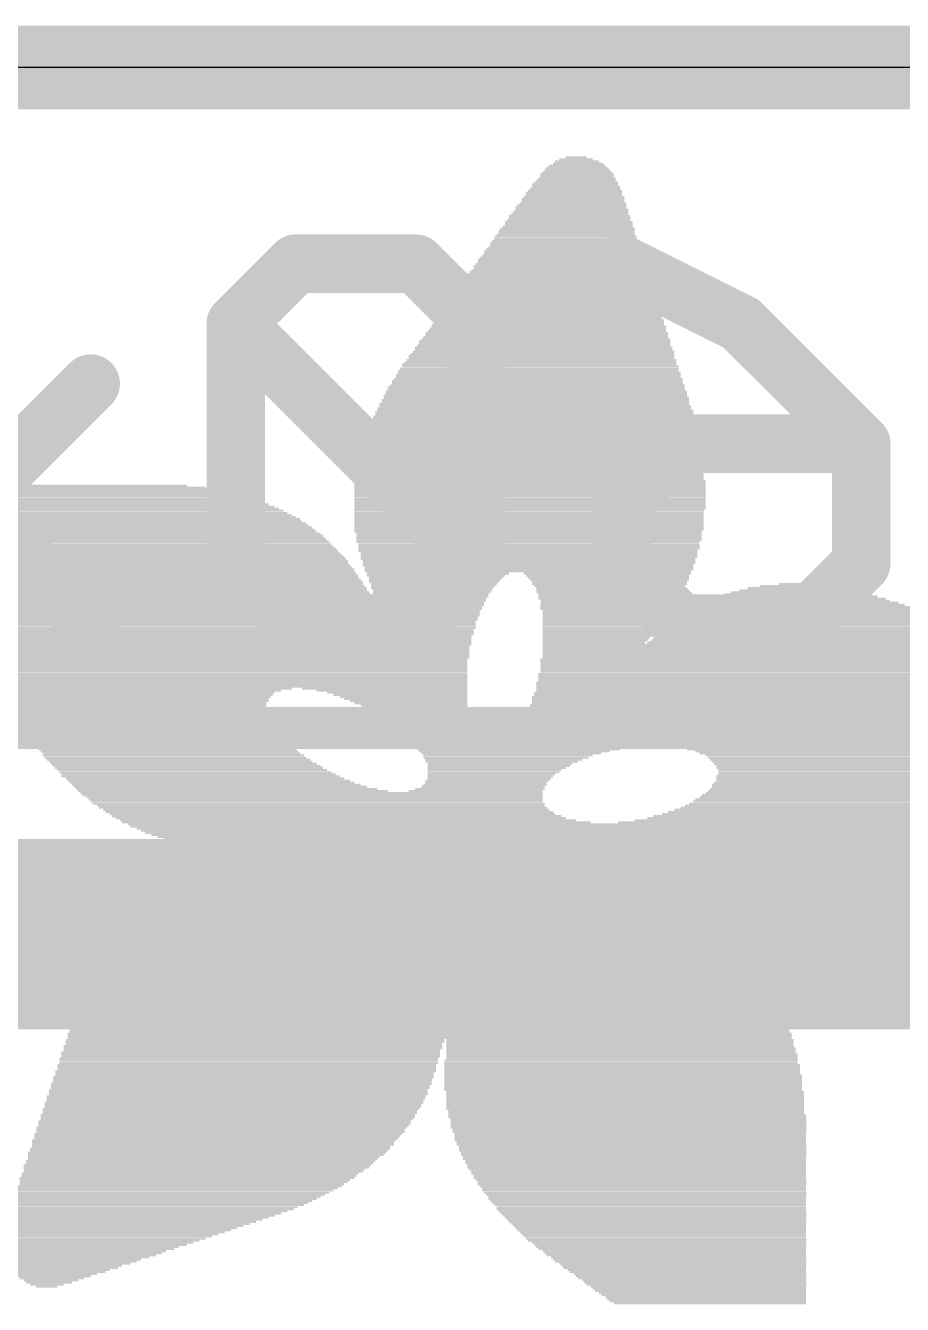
# Model space of a CAD drawing. Extents: x -13.4 to 36.9, y -18 to 22.9.
# Drawn here: x 14.658 to 17.32, y 10.214 to 14.097 of the extents above; entities that cross this region are included whole.
import ezdxf

# ---------------------------------------------------------------- set-up
doc = ezdxf.new("R2010")
doc.units = 0
for name, color, linetype in [('1', 12, 'CONTINUOUS'), ('16', 132, 'CONTINUOUS'), ('20', 53, 'CONTINUOUS'), ('21', 40, 'CONTINUOUS'), ('22', 6, 'CONTINUOUS'), ('47', 253, 'CONTINUOUS')]:
    doc.layers.add(name, color=color, linetype=linetype)

# ---------------------------------------------------------------- blocks, each defined once
blk = doc.blocks.new('RECT')
blk.add_solid([(-0.5, -0.5), (0.5, -0.5), (-0.5, 0.5), (0.5, 0.5)])

msp = doc.modelspace()

# ---------------------------------------------------------------- linework, layer by layer
at = {"layer": '1', "const_width": 0.254}
for points in [[(30.226, 13.97), (-1.524, 13.97)], [(10.922, 11.176), (18.862, 11.176)]]:
    msp.add_lwpolyline(points, dxfattribs=at)
at = {"layer": '16', "const_width": 0.254}
msp.add_lwpolyline([(3.048, 11.43), (21.463, 11.43)], dxfattribs=at)
at = {"layer": '20'}
msp.add_line((25.146, 13.97), (3.556, 13.97), dxfattribs=at)
at = {"layer": '22'}
for points, const_width in [([(15.4785, 13.374), (15.2963, 13.1918)], 0.1778), ([(15.8428, 13.374), (15.4785, 13.374)], 0.1778), ([(16.025, 13.1918), (15.8428, 13.374)], 0.1778), ([(16.4657, 13.374), (16.83, 13.1918)], 0.1778), ([(15.2963, 13.1918), (15.2963, 12.4631)], 0.1778), ([(16.025, 12.4631), (15.2963, 13.1918)], 0.1778), ([(16.025, 12.4631), (16.025, 13.1918)], 0.1778), ([(16.83, 13.1918), (17.1944, 12.8275)], 0.1778), ([(14.8556, 13.0097), (14.1269, 12.2809)], 0.1778), ([(14.8556, 12.2809), (14.1269, 13.0097)], 0.1778), ([(16.4657, 12.6453), (16.6479, 12.8275)], 0.1778), ([(16.6479, 12.8275), (17.1944, 12.8275)], 0.1778), ([(17.1944, 12.8275), (17.1944, 12.4631)], 0.1778), ([(16.4657, 12.4631), (16.4657, 12.6453)], 0.1778), ([(15.2963, 12.4631), (15.4785, 12.2809)], 0.1778), ([(15.8428, 12.2809), (16.025, 12.4631)], 0.1778), ([(16.6479, 12.2809), (16.4657, 12.4631)], 0.1778), ([(17.1944, 12.4631), (17.0122, 12.2809)], 0.1778), ([(15.4785, 12.2809), (15.8428, 12.2809)], 0.1778), ([(17.0122, 12.2809), (16.6479, 12.2809)], 0.1778), ([(0.762, 11.964), (27.762, 11.964)], 0.127), ([(27.262, 11.564), (1.462, 11.564)], 0.127)]:
    msp.add_lwpolyline(points, dxfattribs=dict(at, const_width=const_width))
at = {"layer": '22', "const_width": 0.0889}
for points in [[(15.4785, 13.4185, 1), (15.4785, 13.3296)], [(15.5099, 13.3426, 1), (15.447, 13.4055)], [(15.8743, 13.4055, 1), (15.8114, 13.3426)], [(15.8428, 13.3296, 1), (15.8428, 13.4185)], [(16.4856, 13.4138, 1), (16.4458, 13.3343)], [(15.3277, 13.2233, 1), (15.2648, 13.1604)], [(15.3407, 13.1918, 1), (15.2518, 13.1918)], [(16.0695, 13.1918, 1), (15.9806, 13.1918)], [(16.8615, 13.2233, 1), (16.7986, 13.1604)], [(15.2648, 13.2233, 1), (15.3277, 13.1604)], [(15.9936, 13.1604, 1), (16.0565, 13.2233)], [(16.8102, 13.1521, 1), (16.8499, 13.2316)], [(14.8871, 12.9782, 1), (14.8242, 13.0411)], [(16.6479, 12.8719, 1), (16.6479, 12.783)], [(16.6793, 12.796, 1), (16.6164, 12.8589)], [(17.2389, 12.8275, 1), (17.15, 12.8275)], [(17.163, 12.796, 1), (17.2259, 12.8589)], [(17.1944, 12.783, 1), (17.1944, 12.8719)], [(16.5101, 12.6453, 1), (16.4212, 12.6453)], [(16.4342, 12.6767, 1), (16.4971, 12.6138)], [(15.3277, 12.4945, 1), (15.2648, 12.4317)], [(16.0565, 12.4317, 1), (15.9936, 12.4945)], [(16.4971, 12.4945, 1), (16.4342, 12.4317)], [(17.2259, 12.4317, 1), (17.163, 12.4945)], [(15.2518, 12.4631, 1), (15.3407, 12.4631)], [(15.9806, 12.4631, 1), (16.0695, 12.4631)], [(15.9936, 12.4317, 1), (16.0565, 12.4945)], [(16.4212, 12.4631, 1), (16.5101, 12.4631)], [(17.15, 12.4631, 1), (17.2389, 12.4631)], [(14.8242, 12.2495, 1), (14.8871, 12.3123)], [(15.4785, 12.3254, 1), (15.4785, 12.2365)], [(15.447, 12.2495, 1), (15.5099, 12.3123)], [(15.8114, 12.3123, 1), (15.8743, 12.2495)], [(15.8428, 12.2365, 1), (15.8428, 12.3254)], [(16.6479, 12.3254, 1), (16.6479, 12.2365)], [(16.6164, 12.2495, 1), (16.6793, 12.3123)], [(16.9808, 12.3123, 1), (17.0437, 12.2495)], [(17.0122, 12.2365, 1), (17.0122, 12.3254)]]:
    msp.add_lwpolyline(points, format="xyb", dxfattribs=at)
at = {"layer": '47', "const_width": 0.13}
msp.add_lwpolyline([(17.018, 13.97), (-7.03, 13.97)], dxfattribs=at)
at = {"layer": '47', "const_width": 0.065}
msp.add_lwpolyline([(17.018, 13.9375, 1), (17.018, 14.0025)], format="xyb", dxfattribs=at)

# ---------------------------------------------------------------- block references
at = {"layer": '21'}
for p, xscale, yscale in [((16.3322, 13.6652), 0.1842, 0.0064), ((16.3322, 13.6715), 0.1714, 0.0063), ((16.3354, 13.6779), 0.1524, 0.0064), ((16.3322, 13.6843), 0.1334, 0.0063), ((16.329, 13.6906), 0.1016, 0.0064), ((16.3291, 13.697), 0.0635, 0.0063), ((16.3291, 13.6271), 0.2413, 0.0064), ((16.3322, 13.6334), 0.235, 0.0063), ((16.3322, 13.6462), 0.2222, 0.0063), ((16.3322, 13.6398), 0.2222, 0.0064), ((16.3322, 13.6525), 0.2096, 0.0064), ((16.3322, 13.6589), 0.1968, 0.0063), ((16.3226, 13.589), 0.2921, 0.0064), ((16.3258, 13.5953), 0.2857, 0.0063), ((16.3258, 13.6017), 0.2731, 0.0064), ((16.3258, 13.6144), 0.2603, 0.0064), ((16.3291, 13.6081), 0.2667, 0.0063), ((16.329, 13.6208), 0.254, 0.0063), ((16.3163, 13.5509), 0.3302, 0.0064), ((16.3195, 13.5572), 0.3238, 0.0063), ((16.3195, 13.57), 0.3112, 0.0063), ((16.3195, 13.5636), 0.3112, 0.0064), ((16.3227, 13.5763), 0.3048, 0.0064), ((16.3226, 13.5827), 0.2921, 0.0063), ((16.31, 13.5191), 0.3683, 0.0063), ((16.31, 13.5128), 0.3683, 0.0064), ((16.31, 13.5255), 0.3556, 0.0064), ((16.3132, 13.5319), 0.3493, 0.0063), ((16.3163, 13.5382), 0.3429, 0.0064), ((16.3132, 13.5446), 0.3365, 0.0063), ((16.3005, 13.4747), 0.4127, 0.0064), ((16.3036, 13.4811), 0.4064, 0.0063), ((16.3037, 13.4874), 0.3937, 0.0064), ((16.3068, 13.5001), 0.3874, 0.0064), ((16.3068, 13.4938), 0.3874, 0.0063), ((16.3068, 13.5065), 0.3746, 0.0063), ((16.2941, 13.4366), 0.4508, 0.0064), ((16.2973, 13.443), 0.4445, 0.0063), ((16.2973, 13.4557), 0.4318, 0.0063), ((16.2973, 13.4493), 0.4318, 0.0064), ((16.2973, 13.462), 0.4191, 0.0064), ((16.3005, 13.4684), 0.4127, 0.0063), ((16.2877, 13.3985), 0.4889, 0.0064), ((16.2877, 13.4112), 0.4763, 0.0064), ((16.2877, 13.4049), 0.4763, 0.0063), ((16.291, 13.4176), 0.4699, 0.0063), ((16.2909, 13.4239), 0.4572, 0.0064), ((16.2941, 13.4303), 0.4508, 0.0063), ((16.2782, 13.3668), 0.5207, 0.0063), ((16.2814, 13.3604), 0.527, 0.0064), ((16.2814, 13.3731), 0.5144, 0.0064), ((16.2814, 13.3858), 0.5016, 0.0064), ((16.2846, 13.3795), 0.508, 0.0063), ((16.2845, 13.3922), 0.4953, 0.0063), ((16.2719, 13.3223), 0.5715, 0.0064), ((16.2719, 13.316), 0.5715, 0.0063), ((16.2719, 13.3287), 0.5588, 0.0063), ((16.2751, 13.3414), 0.5525, 0.0063), ((16.2751, 13.335), 0.5525, 0.0064), ((16.2751, 13.3477), 0.5397, 0.0064), ((16.2782, 13.3541), 0.5334, 0.0063), ((16.2624, 13.2779), 0.6159, 0.0063), ((16.2655, 13.2842), 0.6096, 0.0064), ((16.2656, 13.2969), 0.5969, 0.0064), ((16.2656, 13.2906), 0.5969, 0.0063), ((16.2687, 13.3033), 0.5906, 0.0063), ((16.2687, 13.3096), 0.5778, 0.0064), ((16.256, 13.2398), 0.654, 0.0063), ((16.256, 13.2525), 0.6414, 0.0063), ((16.256, 13.2461), 0.6414, 0.0064), ((16.2592, 13.2588), 0.635, 0.0064), ((16.2592, 13.2715), 0.6223, 0.0064), ((16.2624, 13.2652), 0.6287, 0.0063), ((16.2465, 13.208), 0.6858, 0.0064), ((16.2496, 13.2017), 0.6921, 0.0063), ((16.2496, 13.2144), 0.6795, 0.0063), ((16.2496, 13.2271), 0.6667, 0.0063), ((16.2529, 13.2207), 0.6731, 0.0064), ((16.2528, 13.2334), 0.6604, 0.0064), ((16.2401, 13.1636), 0.7366, 0.0063), ((16.2401, 13.1699), 0.7239, 0.0064), ((16.2433, 13.1763), 0.7176, 0.0063), ((16.2433, 13.189), 0.7048, 0.0063), ((16.2465, 13.1826), 0.7112, 0.0064), ((16.2464, 13.1953), 0.6985, 0.0064), ((16.2306, 13.1255), 0.7684, 0.0063), ((16.2338, 13.1382), 0.762, 0.0063), ((16.2338, 13.1318), 0.762, 0.0064), ((16.237, 13.1445), 0.7557, 0.0064), ((16.237, 13.1509), 0.7429, 0.0063), ((16.2401, 13.1572), 0.7366, 0.0064), ((16.2243, 13.0937), 0.8065, 0.0064), ((16.2243, 13.0874), 0.8065, 0.0063), ((16.2275, 13.1001), 0.8001, 0.0063), ((16.2306, 13.1064), 0.7938, 0.0064), ((16.2306, 13.1191), 0.781, 0.0064), ((16.2306, 13.1128), 0.781, 0.0063), ((16.2148, 13.0493), 0.8509, 0.0063), ((16.2179, 13.0556), 0.8446, 0.0064), ((16.2179, 13.0683), 0.8318, 0.0064), ((16.2211, 13.062), 0.8382, 0.0063), ((16.2211, 13.0747), 0.8255, 0.0063), ((16.2243, 13.081), 0.8191, 0.0064), ((16.2115, 13.0048), 0.8953, 0.0064), ((16.2115, 13.0175), 0.8827, 0.0064), ((16.2115, 13.0112), 0.8827, 0.0063), ((16.2148, 13.0239), 0.8763, 0.0063), ((16.2147, 13.0366), 0.8636, 0.0063), ((16.2147, 13.0302), 0.8636, 0.0064), ((16.2179, 13.0429), 0.8572, 0.0064), ((16.2052, 12.9731), 0.9208, 0.0063), ((16.2083, 12.9667), 0.9271, 0.0064), ((16.2084, 12.9858), 0.9144, 0.0063), ((16.2084, 12.9794), 0.9144, 0.0064), ((16.2083, 12.9985), 0.9017, 0.0063), ((16.2083, 12.9921), 0.9017, 0.0064), ((16.202, 12.935), 0.9525, 0.0063), ((16.2052, 12.9286), 0.9588, 0.0064), ((16.202, 12.9477), 0.9398, 0.0063), ((16.2052, 12.9413), 0.9462, 0.0064), ((16.2052, 12.9604), 0.9334, 0.0063), ((16.2052, 12.954), 0.9334, 0.0064), ((16.1989, 12.8905), 0.9843, 0.0064), ((16.1989, 12.9096), 0.9715, 0.0063), ((16.202, 12.9032), 0.9779, 0.0064), ((16.202, 12.8969), 0.9779, 0.0063), ((16.202, 12.9223), 0.9652, 0.0063), ((16.202, 12.9159), 0.9652, 0.0064), ((16.1957, 12.8588), 1.0033, 0.0063), ((16.1989, 12.8524), 1.0097, 0.0064), ((16.1989, 12.8778), 0.9969, 0.0064), ((16.1989, 12.8715), 0.9969, 0.0063), ((16.1989, 12.8651), 0.9969, 0.0064), ((16.202, 12.8841), 0.9906, 0.0063), ((16.1957, 12.8207), 1.0287, 0.0063), ((16.1957, 12.8143), 1.0287, 0.0064), ((16.1957, 12.8397), 1.016, 0.0064), ((16.1957, 12.8334), 1.016, 0.0063), ((16.1957, 12.827), 1.016, 0.0064), ((16.1989, 12.846), 1.0097, 0.0063), ((16.1925, 12.7762), 1.0478, 0.0064), ((16.1925, 12.8016), 1.035, 0.0064), ((16.1925, 12.7953), 1.035, 0.0063), ((16.1925, 12.7889), 1.035, 0.0064), ((16.1957, 12.7826), 1.0414, 0.0063), ((16.1957, 12.8079), 1.0287, 0.0063), ((16.1894, 12.7445), 1.0541, 0.0063), ((16.1894, 12.7381), 1.0541, 0.0064), ((16.1925, 12.7698), 1.0478, 0.0063), ((16.1925, 12.7635), 1.0478, 0.0064), ((16.1925, 12.7572), 1.0478, 0.0063), ((16.1925, 12.7508), 1.0478, 0.0064), ((14.7511, 12.7), 0.7937, 0.0064), ((16.1893, 12.7127), 1.0668, 0.0064), ((16.1893, 12.7064), 1.0668, 0.0063), ((16.1893, 12.7), 1.0668, 0.0064), ((16.1894, 12.7317), 1.0541, 0.0063), ((16.1894, 12.7254), 1.0541, 0.0064), ((16.1894, 12.7191), 1.0541, 0.0063), ((14.8114, 12.6619), 1.0668, 0.0064), ((14.8209, 12.6555), 1.0858, 0.0063), ((14.805, 12.6683), 1.0414, 0.0063), ((14.7955, 12.6746), 1.0096, 0.0064), ((14.7892, 12.681), 0.9715, 0.0063), ((14.7797, 12.6873), 0.9271, 0.0064), ((14.767, 12.6936), 0.8763, 0.0063), ((16.1893, 12.6936), 1.0668, 0.0063), ((16.1893, 12.6873), 1.0668, 0.0064), ((16.1893, 12.681), 1.0668, 0.0063), ((16.1893, 12.6746), 1.0668, 0.0064), ((16.1893, 12.6683), 1.0668, 0.0063), ((16.1893, 12.6619), 1.0668, 0.0064), ((16.1893, 12.6555), 1.0668, 0.0063), ((14.8463, 12.6238), 1.1874, 0.0064), ((14.8527, 12.6174), 1.2001, 0.0063), ((14.8431, 12.6302), 1.1684, 0.0063), ((14.8399, 12.6365), 1.1493, 0.0064), ((14.8305, 12.6429), 1.1303, 0.0063), ((14.8273, 12.6492), 1.1113, 0.0064), ((16.1893, 12.6492), 1.0668, 0.0064), ((16.1893, 12.6429), 1.0668, 0.0063), ((16.1893, 12.6365), 1.0668, 0.0064), ((16.1893, 12.6302), 1.0668, 0.0063), ((16.1862, 12.6238), 1.0605, 0.0064), ((16.1862, 12.6174), 1.0605, 0.0063), ((14.878, 12.5793), 1.2763, 0.0063), ((14.8622, 12.6048), 1.2319, 0.0063), ((14.8685, 12.5984), 1.2446, 0.0064), ((14.8717, 12.5921), 1.251, 0.0063), ((14.878, 12.5857), 1.2637, 0.0064), ((14.859, 12.6111), 1.2128, 0.0064), ((16.1862, 12.6111), 1.0605, 0.0064), ((16.1862, 12.6048), 1.0605, 0.0063), ((16.1862, 12.5984), 1.0605, 0.0064), ((16.1862, 12.5921), 1.0605, 0.0063), ((16.1862, 12.5857), 1.0605, 0.0064), ((16.1862, 12.5793), 1.0605, 0.0063), ((14.8844, 12.573), 1.289, 0.0064), ((14.8876, 12.5667), 1.2954, 0.0063), ((14.8971, 12.554), 1.3144, 0.0063), ((14.8908, 12.5603), 1.3017, 0.0064), ((14.9035, 12.5476), 1.3145, 0.0064), ((14.9066, 12.5412), 1.3208, 0.0063), ((16.1862, 12.573), 1.0605, 0.0064), ((16.1862, 12.5667), 1.0605, 0.0063), ((16.183, 12.5603), 1.0541, 0.0064), ((16.1862, 12.554), 1.0477, 0.0063), ((16.1862, 12.5476), 1.0477, 0.0064), ((16.1862, 12.5412), 1.0477, 0.0063), ((14.9098, 12.5349), 1.3272, 0.0064), ((14.913, 12.5286), 1.3335, 0.0063), ((14.9194, 12.5222), 1.3335, 0.0064), ((14.9225, 12.5159), 1.3398, 0.0063), ((14.932, 12.5031), 1.3462, 0.0063), ((14.9289, 12.5095), 1.3399, 0.0064), ((16.1862, 12.5349), 1.0477, 0.0064), ((16.183, 12.5286), 1.0414, 0.0063), ((16.1862, 12.5222), 1.0351, 0.0064), ((16.1862, 12.5159), 1.0351, 0.0063), ((16.1862, 12.5095), 1.0351, 0.0064), ((16.183, 12.5031), 1.0287, 0.0063), ((14.9384, 12.4968), 1.3462, 0.0064), ((14.9416, 12.4905), 1.3525, 0.0063), ((14.9479, 12.4841), 1.3526, 0.0064), ((14.9511, 12.4778), 1.3589, 0.0063), ((14.9575, 12.4714), 1.3589, 0.0064), ((14.9606, 12.465), 1.3526, 0.0063), ((16.1862, 12.4968), 1.0223, 0.0064), ((16.1862, 12.4905), 1.0223, 0.0063), ((16.1862, 12.4841), 1.0223, 0.0064), ((16.183, 12.4778), 1.016, 0.0063), ((16.1862, 12.4714), 1.0097, 0.0064), ((16.1862, 12.465), 1.0097, 0.0063), ((14.967, 12.4587), 1.3525, 0.0064), ((14.9702, 12.4524), 1.3589, 0.0063), ((14.9765, 12.446), 1.3589, 0.0064), ((14.9797, 12.4397), 1.3525, 0.0063), ((14.9829, 12.4333), 1.3589, 0.0064), ((14.9892, 12.4269), 1.3589, 0.0063), ((16.183, 12.4587), 1.0033, 0.0064), ((16.1862, 12.4524), 0.9969, 0.0063), ((16.1862, 12.446), 0.9969, 0.0064), ((16.183, 12.4397), 0.9906, 0.0063), ((15.9099, 12.4333), 0.4318, 0.0064), ((15.9036, 12.4269), 0.4191, 0.0063), ((16.4243, 12.4333), 0.508, 0.0064), ((16.4243, 12.4269), 0.4953, 0.0063), ((14.9924, 12.4206), 1.3525, 0.0064), ((14.9987, 12.4143), 1.3526, 0.0063), ((15.0019, 12.4079), 1.3589, 0.0064), ((15.0051, 12.4016), 1.3525, 0.0063), ((15.0114, 12.3952), 1.3526, 0.0064), ((15.0145, 12.3889), 1.3589, 0.0063), ((15.9036, 12.4206), 0.4064, 0.0064), ((15.9004, 12.4143), 0.4, 0.0063), ((15.8973, 12.4079), 0.3937, 0.0064), ((15.8972, 12.4016), 0.381, 0.0063), ((15.8941, 12.3952), 0.3747, 0.0064), ((15.8909, 12.3889), 0.3683, 0.0063), ((16.4275, 12.4206), 0.4889, 0.0064), ((16.4306, 12.4143), 0.4826, 0.0063), ((16.4306, 12.4079), 0.4699, 0.0064), ((16.4306, 12.4016), 0.4699, 0.0063), ((16.4306, 12.3952), 0.4572, 0.0064), ((16.4338, 12.3889), 0.4508, 0.0063), ((16.9958, 12.3889), 0.2921, 0.0063), ((16.9926, 12.3952), 0.2096, 0.0064), ((16.9895, 12.4016), 0.0889, 0.0063), ((15.0178, 12.3825), 1.3525, 0.0064), ((15.0241, 12.3762), 1.3526, 0.0063), ((15.0305, 12.3698), 1.3525, 0.0064), ((15.0305, 12.3635), 1.3525, 0.0063), ((15.0368, 12.3571), 1.3526, 0.0064), ((15.0432, 12.3508), 1.3525, 0.0063), ((15.8909, 12.3762), 0.3556, 0.0063), ((15.8877, 12.3698), 0.3492, 0.0064), ((15.8941, 12.3825), 0.3619, 0.0064), ((15.8877, 12.3571), 0.3366, 0.0064), ((15.8909, 12.3635), 0.3429, 0.0063), ((15.8909, 12.3508), 0.3302, 0.0063), ((16.4306, 12.3825), 0.4445, 0.0064), ((16.4306, 12.3762), 0.4445, 0.0063), ((16.4306, 12.3698), 0.4318, 0.0064), ((16.4306, 12.3635), 0.4318, 0.0063), ((16.4275, 12.3571), 0.4255, 0.0064), ((16.4275, 12.3508), 0.4127, 0.0063), ((17.0084, 12.3508), 0.5461, 0.0063), ((17.0084, 12.3571), 0.5207, 0.0064), ((17.0053, 12.3635), 0.4762, 0.0063), ((17.0022, 12.3698), 0.4445, 0.0064), ((17.0021, 12.3762), 0.4064, 0.0063), ((16.999, 12.3825), 0.3493, 0.0064), ((15.2114, 12.3444), 1.6764, 0.0064), ((15.2114, 12.3381), 1.6764, 0.0063), ((15.2115, 12.3317), 1.6637, 0.0064), ((15.2146, 12.3254), 1.6574, 0.0063), ((15.2146, 12.319), 1.6446, 0.0064), ((15.2146, 12.3127), 1.6446, 0.0063), ((15.2178, 12.3063), 1.6383, 0.0064), ((16.4275, 12.3444), 0.4127, 0.0064), ((16.4243, 12.3381), 0.4064, 0.0063), ((16.4211, 12.3317), 0.4, 0.0064), ((16.4211, 12.3254), 0.4, 0.0063), ((16.4211, 12.319), 0.3874, 0.0064), ((16.4179, 12.3127), 0.381, 0.0063), ((16.4148, 12.3063), 0.3747, 0.0064), ((17.0403, 12.3063), 0.7747, 0.0064), ((17.0339, 12.3127), 0.7366, 0.0063), ((17.0307, 12.319), 0.7176, 0.0064), ((17.0244, 12.3254), 0.6795, 0.0063), ((17.0212, 12.3317), 0.6477, 0.0064), ((17.018, 12.3381), 0.616, 0.0063), ((17.0116, 12.3444), 0.5905, 0.0064), ((15.2178, 12.3), 1.6256, 0.0063), ((15.2178, 12.2936), 1.6256, 0.0064), ((15.2178, 12.2873), 1.6129, 0.0063), ((15.221, 12.2809), 1.6065, 0.0064), ((15.2241, 12.2746), 1.6002, 0.0063), ((15.2241, 12.2682), 1.6002, 0.0064), ((16.4084, 12.2873), 0.362, 0.0063), ((16.4052, 12.2809), 0.3556, 0.0064), ((16.4052, 12.2746), 0.3556, 0.0063), ((16.402, 12.2682), 0.3493, 0.0064), ((16.4148, 12.3), 0.3747, 0.0063), ((16.4116, 12.2936), 0.3683, 0.0064), ((17.072, 12.2682), 0.9398, 0.0064), ((17.0688, 12.2746), 0.9208, 0.0063), ((17.0625, 12.2809), 0.8827, 0.0064), ((17.0561, 12.2873), 0.8572, 0.0063), ((17.0497, 12.2936), 0.8319, 0.0064), ((17.0465, 12.3), 0.8001, 0.0063), ((15.2241, 12.2619), 1.5875, 0.0063), ((15.2273, 12.2555), 1.5812, 0.0064), ((15.2305, 12.2492), 1.5748, 0.0063), ((15.2273, 12.2428), 1.5684, 0.0064), ((15.2305, 12.2365), 1.5621, 0.0063), ((15.2337, 12.2301), 1.5557, 0.0064), ((16.3988, 12.2619), 0.3429, 0.0063), ((16.3957, 12.2555), 0.3366, 0.0064), ((16.3925, 12.2492), 0.3302, 0.0063), ((16.3925, 12.2428), 0.3302, 0.0064), ((16.3894, 12.2365), 0.3239, 0.0063), ((16.3862, 12.2301), 0.3175, 0.0064), ((17.1101, 12.2301), 1.1049, 0.0064), ((17.1069, 12.2365), 1.0858, 0.0063), ((17.0974, 12.2428), 1.0541, 0.0064), ((17.091, 12.2492), 1.0287, 0.0063), ((17.0878, 12.2555), 0.9969, 0.0064), ((17.0815, 12.2619), 0.9716, 0.0063), ((15.2368, 12.2238), 1.5494, 0.0063), ((15.2368, 12.2174), 1.5494, 0.0064), ((15.2369, 12.2111), 1.5367, 0.0063), ((15.24, 12.2047), 1.5304, 0.0064), ((15.2432, 12.1984), 1.524, 0.0063), ((15.2432, 12.192), 1.524, 0.0064), ((16.383, 12.2238), 0.3112, 0.0063), ((16.9672, 12.2174), 1.4796, 0.0064), ((16.9735, 12.2111), 1.4923, 0.0063), ((16.9958, 12.1984), 1.5367, 0.0063), ((17.0053, 12.192), 1.5558, 0.0064), ((16.9863, 12.2047), 1.5177, 0.0064), ((17.1164, 12.2238), 1.143, 0.0063), ((15.2464, 12.1857), 1.5177, 0.0063), ((15.2496, 12.1793), 1.5113, 0.0064), ((15.2495, 12.173), 1.4986, 0.0063), ((15.2495, 12.1666), 1.4986, 0.0064), ((15.2527, 12.1603), 1.4922, 0.0063), ((15.2559, 12.1539), 1.4859, 0.0064), ((17.0307, 12.173), 1.6192, 0.0063), ((17.0434, 12.1666), 1.6446, 0.0064), ((17.0529, 12.1603), 1.6637, 0.0063), ((17.0625, 12.1539), 1.6827, 0.0064), ((17.0148, 12.1857), 1.5748, 0.0063), ((17.0275, 12.1793), 1.6002, 0.0064), ((15.2559, 12.1476), 1.4859, 0.0063), ((15.2591, 12.1412), 1.4795, 0.0064), ((15.2622, 12.1349), 1.4732, 0.0063), ((15.2654, 12.1285), 1.4668, 0.0064), ((15.2654, 12.1222), 1.4668, 0.0063), ((15.2686, 12.1158), 1.4605, 0.0064), ((17.0846, 12.1285), 1.7399, 0.0064), ((17.091, 12.1222), 1.7526, 0.0063), ((17.0942, 12.1158), 1.759, 0.0064), ((17.0688, 12.1476), 1.6954, 0.0063), ((17.0784, 12.1412), 1.7145, 0.0064), ((17.0847, 12.1349), 1.7272, 0.0063), ((15.2718, 12.1095), 1.4541, 0.0063), ((15.2749, 12.1031), 1.4478, 0.0064), ((15.2749, 12.0968), 1.4478, 0.0063), ((15.2781, 12.0904), 1.4414, 0.0064), ((15.0145, 12.0841), 0.9017, 0.0063), ((15.0019, 12.0777), 0.8636, 0.0064), ((15.748, 12.0841), 0.5016, 0.0063), ((15.7702, 12.0777), 0.4572, 0.0064), ((17.1006, 12.1031), 1.7843, 0.0064), ((17.1006, 12.0968), 1.7843, 0.0063), ((17.1038, 12.0904), 1.7907, 0.0064), ((17.1069, 12.0841), 1.797, 0.0063), ((17.1069, 12.0777), 1.797, 0.0064), ((17.1006, 12.1095), 1.7717, 0.0063), ((14.9924, 12.0714), 0.8445, 0.0063), ((14.9924, 12.065), 0.8319, 0.0064), ((14.9892, 12.0523), 0.8128, 0.0064), ((14.9924, 12.0587), 0.8191, 0.0063), ((14.9924, 12.046), 0.8065, 0.0063), ((14.9924, 12.0396), 0.7937, 0.0064), ((15.7861, 12.0714), 0.4254, 0.0063), ((15.7956, 12.065), 0.4064, 0.0064), ((15.8052, 12.0587), 0.3873, 0.0063), ((15.8115, 12.0523), 0.3746, 0.0064), ((15.821, 12.046), 0.3556, 0.0063), ((15.8274, 12.0396), 0.3429, 0.0064), ((17.1069, 12.046), 1.8224, 0.0063), ((17.1069, 12.0396), 1.8224, 0.0064), ((17.1038, 12.0587), 1.8161, 0.0063), ((17.1038, 12.0523), 1.8161, 0.0064), ((17.1037, 12.0714), 1.8034, 0.0063), ((17.1069, 12.065), 1.8098, 0.0064), ((14.9955, 12.0333), 0.7874, 0.0063), ((14.9955, 12.0269), 0.7874, 0.0064), ((14.9987, 12.0206), 0.781, 0.0063), ((15.0019, 12.0142), 0.7747, 0.0064), ((15.0083, 12.0079), 0.7747, 0.0063), ((15.0083, 12.0015), 0.7747, 0.0064), ((15.0114, 11.9952), 0.7684, 0.0063), ((15.8369, 12.0333), 0.3238, 0.0063), ((15.8401, 12.0269), 0.3175, 0.0064), ((15.8464, 12.0206), 0.3048, 0.0063), ((15.8559, 12.0142), 0.2985, 0.0064), ((15.8623, 12.0079), 0.2858, 0.0063), ((15.8687, 12.0015), 0.2731, 0.0064), ((15.8719, 11.9952), 0.2667, 0.0063), ((17.0942, 11.9952), 1.8478, 0.0063), ((17.0974, 12.0079), 1.8415, 0.0063), ((17.0974, 12.0015), 1.8415, 0.0064), ((17.1006, 12.0206), 1.8351, 0.0063), ((17.1006, 12.0142), 1.8351, 0.0064), ((17.1037, 12.0333), 1.8288, 0.0063), ((17.1037, 12.0269), 1.8288, 0.0064), ((15.0178, 11.9888), 0.7683, 0.0064), ((15.0209, 11.9825), 0.762, 0.0063), ((15.0241, 11.9761), 0.7684, 0.0064), ((15.0305, 11.9698), 0.7683, 0.0063), ((15.0336, 11.9634), 0.762, 0.0064), ((15.0368, 11.9571), 0.7684, 0.0063), ((15.8814, 11.9888), 0.2603, 0.0064), ((15.8845, 11.9825), 0.254, 0.0063), ((15.8909, 11.9761), 0.2413, 0.0064), ((15.8941, 11.9698), 0.2349, 0.0063), ((15.9004, 11.9634), 0.235, 0.0064), ((15.9068, 11.9571), 0.2223, 0.0063), ((17.0783, 11.9571), 1.8542, 0.0063), ((17.0847, 11.9698), 1.8542, 0.0063), ((17.0847, 11.9634), 1.8542, 0.0064), ((17.091, 11.9825), 1.8542, 0.0063), ((17.091, 11.9761), 1.8542, 0.0064), ((17.0942, 11.9888), 1.8478, 0.0064), ((15.0432, 11.9507), 0.7683, 0.0064), ((15.0495, 11.9444), 0.7684, 0.0063), ((15.0527, 11.938), 0.762, 0.0064), ((15.0591, 11.9317), 0.7747, 0.0063), ((15.0622, 11.9253), 0.7684, 0.0064), ((15.0718, 11.919), 0.7747, 0.0063), ((15.9131, 11.9507), 0.2222, 0.0064), ((15.9163, 11.9444), 0.2159, 0.0063), ((15.9227, 11.938), 0.2159, 0.0064), ((15.9258, 11.9317), 0.2096, 0.0063), ((15.9322, 11.9253), 0.2095, 0.0064), ((15.9385, 11.919), 0.2096, 0.0063), ((17.0465, 11.919), 1.8669, 0.0063), ((17.0593, 11.9317), 1.8669, 0.0063), ((17.0561, 11.9253), 1.8606, 0.0064), ((17.0688, 11.9444), 1.8606, 0.0063), ((17.0688, 11.938), 1.8606, 0.0064), ((17.0752, 11.9507), 1.8605, 0.0064), ((15.0781, 11.9126), 0.7747, 0.0064), ((15.0813, 11.9063), 0.7811, 0.0063), ((15.0876, 11.8999), 0.781, 0.0064), ((15.094, 11.8936), 0.7811, 0.0063), ((15.1003, 11.8872), 0.781, 0.0064), ((15.1067, 11.8809), 0.7937, 0.0063), ((15.9481, 11.9126), 0.2159, 0.0064), ((15.9607, 11.9063), 0.2286, 0.0063), ((16.1544, 11.8999), 0.616, 0.0064), ((16.1417, 11.8936), 0.5778, 0.0063), ((16.1321, 11.8872), 0.5461, 0.0064), ((16.1227, 11.8809), 0.5143, 0.0063), ((16.2941, 11.9063), 0.4254, 0.0063), ((17.0403, 11.9126), 1.8669, 0.0064), ((17.3006, 11.9063), 1.3335, 0.0063), ((17.3133, 11.8999), 1.2954, 0.0064), ((17.3196, 11.8936), 1.2573, 0.0063), ((17.3228, 11.8872), 1.2382, 0.0064), ((17.3292, 11.8809), 1.2129, 0.0063), ((15.113, 11.8745), 0.7938, 0.0064), ((15.1226, 11.8681), 0.8001, 0.0063), ((15.1288, 11.8618), 0.8001, 0.0064), ((15.1384, 11.8555), 0.8064, 0.0063), ((15.1479, 11.8491), 0.8128, 0.0064), ((15.1543, 11.8428), 0.8128, 0.0063), ((16.1163, 11.8745), 0.5016, 0.0064), ((16.1036, 11.8618), 0.4636, 0.0064), ((16.11, 11.8681), 0.4763, 0.0063), ((16.0941, 11.8491), 0.4318, 0.0064), ((16.0877, 11.8428), 0.4191, 0.0063), ((16.0973, 11.8555), 0.4381, 0.0063), ((17.326, 11.8745), 1.1938, 0.0064), ((17.326, 11.8681), 1.1811, 0.0063), ((17.326, 11.8618), 1.1684, 0.0064), ((17.3228, 11.8555), 1.1494, 0.0063), ((17.3228, 11.8491), 1.1366, 0.0064), ((17.3196, 11.8428), 1.1303, 0.0063), ((15.1638, 11.8364), 0.8192, 0.0064), ((15.1734, 11.83), 0.8255, 0.0063), ((15.1829, 11.8237), 0.8319, 0.0064), ((15.1892, 11.8174), 0.8446, 0.0063), ((15.2019, 11.811), 0.8446, 0.0064), ((15.2146, 11.8047), 0.8572, 0.0063), ((16.0592, 11.8047), 0.3747, 0.0063), ((16.0814, 11.8364), 0.4064, 0.0064), ((16.0782, 11.83), 0.4, 0.0063), ((16.0719, 11.8237), 0.3873, 0.0064), ((16.0687, 11.8174), 0.381, 0.0063), ((16.0655, 11.811), 0.3746, 0.0064), ((17.3006, 11.8174), 1.0922, 0.0063), ((17.2974, 11.811), 1.0858, 0.0064), ((17.2911, 11.8047), 1.0731, 0.0063), ((17.3164, 11.8364), 1.1113, 0.0064), ((17.3069, 11.8237), 1.0922, 0.0064), ((17.3133, 11.83), 1.1049, 0.0063), ((15.2241, 11.7983), 0.8636, 0.0064), ((15.2369, 11.7919), 0.8763, 0.0063), ((15.2495, 11.7856), 0.889, 0.0064), ((15.2686, 11.7793), 0.9144, 0.0063), ((15.2876, 11.7729), 0.9398, 0.0064), ((15.5258, 11.7666), 1.4033, 0.0063), ((16.0242, 11.7729), 0.4064, 0.0064), ((16.037, 11.7793), 0.3937, 0.0063), ((16.0465, 11.7856), 0.3747, 0.0064), ((16.0528, 11.7919), 0.3746, 0.0063), ((16.0559, 11.7983), 0.3683, 0.0064), ((17.2498, 11.7666), 1.0541, 0.0063), ((17.2562, 11.7729), 1.0541, 0.0064), ((17.2657, 11.7793), 1.0605, 0.0063), ((17.2783, 11.7919), 1.0731, 0.0063), ((17.272, 11.7856), 1.0604, 0.0064), ((17.2847, 11.7983), 1.0732, 0.0064), ((15.5289, 11.7602), 1.397, 0.0064), ((15.5353, 11.7538), 1.3843, 0.0063), ((15.5385, 11.7475), 1.3779, 0.0064), ((15.5416, 11.7412), 1.3716, 0.0063), ((15.548, 11.7348), 1.3716, 0.0064), ((15.5544, 11.7285), 1.3589, 0.0063), ((17.1895, 11.7285), 1.0605, 0.0063), ((17.2021, 11.7348), 1.0605, 0.0064), ((17.2117, 11.7412), 1.0541, 0.0063), ((17.2212, 11.7475), 1.0604, 0.0064), ((17.2308, 11.7538), 1.0541, 0.0063), ((17.2402, 11.7602), 1.0605, 0.0064), ((15.5607, 11.7221), 1.3589, 0.0064), ((15.5702, 11.7157), 1.3526, 0.0063), ((15.5798, 11.7094), 1.3589, 0.0064), ((15.5893, 11.7031), 1.3525, 0.0063), ((15.602, 11.6967), 1.3653, 0.0064), ((15.6147, 11.6904), 1.3653, 0.0063), ((17.1069, 11.6904), 1.124, 0.0063), ((17.1228, 11.6967), 1.1176, 0.0064), ((17.1387, 11.7031), 1.0985, 0.0063), ((17.1514, 11.7094), 1.0859, 0.0064), ((17.1672, 11.7157), 1.0795, 0.0063), ((17.1799, 11.7221), 1.0668, 0.0064), ((15.6369, 11.684), 1.3843, 0.0064), ((15.6623, 11.6776), 1.4224, 0.0063), ((16.3068, 11.6713), 2.6734, 0.0064), ((16.3068, 11.665), 2.6606, 0.0063), ((16.31, 11.6586), 2.6289, 0.0064), ((16.3132, 11.6523), 2.6099, 0.0063), ((16.3132, 11.6459), 2.5845, 0.0064), ((17.0561, 11.6776), 1.2002, 0.0063), ((17.0846, 11.684), 1.1557, 0.0064), ((16.3195, 11.6395), 2.559, 0.0063), ((16.3258, 11.6332), 2.5337, 0.0064), ((16.3291, 11.6269), 2.5019, 0.0063), ((16.3386, 11.6205), 2.4701, 0.0064), ((16.3544, 11.6142), 2.4257, 0.0063), ((16.4497, 11.6078), 2.2098, 0.0064), ((15.4877, 11.5697), 0.5525, 0.0064), ((15.5035, 11.5761), 0.5334, 0.0063), ((15.5226, 11.5824), 0.5334, 0.0064), ((15.5353, 11.5888), 0.5207, 0.0063), ((15.5575, 11.5951), 0.5144, 0.0064), ((15.5798, 11.6014), 0.5207, 0.0063), ((16.7196, 11.6014), 1.6573, 0.0063), ((16.7228, 11.5951), 1.6383, 0.0064), ((16.7196, 11.5888), 1.6193, 0.0063), ((16.7196, 11.5824), 1.6065, 0.0064), ((16.7132, 11.5761), 1.5938, 0.0063), ((16.7132, 11.5697), 1.5812, 0.0064), ((15.4178, 11.5316), 0.5778, 0.0064), ((15.4274, 11.538), 0.5715, 0.0063), ((15.4369, 11.5443), 0.5651, 0.0064), ((15.4496, 11.5507), 0.5651, 0.0063), ((15.4591, 11.557), 0.5588, 0.0064), ((15.475, 11.5633), 0.5525, 0.0063), ((16.7068, 11.5633), 1.5685, 0.0063), ((16.0274, 11.557), 0.2096, 0.0064), ((16.0147, 11.538), 0.1842, 0.0063), ((16.0147, 11.5316), 0.1842, 0.0064), ((16.0211, 11.5507), 0.1969, 0.0063), ((16.0211, 11.5443), 0.1841, 0.0064), ((16.8275, 11.557), 1.3144, 0.0064), ((16.8339, 11.5507), 1.2891, 0.0063), ((16.8339, 11.5443), 1.2637, 0.0064), ((16.8339, 11.538), 1.2509, 0.0063), ((16.8371, 11.5316), 1.2319, 0.0064), ((15.3638, 11.4935), 0.5842, 0.0064), ((15.3734, 11.4999), 0.5905, 0.0063), ((15.3829, 11.5062), 0.5842, 0.0064), ((15.3892, 11.5126), 0.5842, 0.0063), ((15.3988, 11.5189), 0.5779, 0.0064), ((15.4051, 11.5252), 0.5778, 0.0063), ((16.0052, 11.5062), 0.1778, 0.0064), ((16.0052, 11.4999), 0.1778, 0.0063), ((16.0052, 11.4935), 0.1778, 0.0064), ((16.0115, 11.5252), 0.1778, 0.0063), ((16.0115, 11.5189), 0.1778, 0.0064), ((16.0084, 11.5126), 0.1715, 0.0063), ((16.8339, 11.5252), 1.2129, 0.0063), ((16.8339, 11.5189), 1.2001, 0.0064), ((16.8339, 11.5126), 1.1875, 0.0063), ((16.8307, 11.5062), 1.1684, 0.0064), ((16.8307, 11.4999), 1.1557, 0.0063), ((16.8275, 11.4935), 1.1366, 0.0064), ((15.3258, 11.4554), 0.5969, 0.0064), ((15.3321, 11.4618), 0.5969, 0.0063), ((15.3384, 11.4681), 0.5969, 0.0064), ((15.3448, 11.4745), 0.5969, 0.0063), ((15.348, 11.4808), 0.5905, 0.0064), ((15.3607, 11.4871), 0.5905, 0.0063), ((15.9957, 11.4554), 0.1969, 0.0064), ((15.9989, 11.4681), 0.1905, 0.0064), ((15.9989, 11.4618), 0.1905, 0.0063), ((16.002, 11.4808), 0.1842, 0.0064), ((16.002, 11.4745), 0.1842, 0.0063), ((16.0052, 11.4871), 0.1778, 0.0063), ((16.8275, 11.4871), 1.124, 0.0063), ((16.8244, 11.4808), 1.1049, 0.0064), ((16.8243, 11.4745), 1.0922, 0.0063), ((16.8211, 11.4681), 1.0731, 0.0064), ((16.818, 11.4618), 1.0668, 0.0063), ((16.8148, 11.4554), 1.0478, 0.0064), ((15.2908, 11.4173), 0.6032, 0.0064), ((15.294, 11.4237), 0.5969, 0.0063), ((15.3003, 11.43), 0.5969, 0.0064), ((15.3067, 11.4364), 0.5969, 0.0063), ((15.3131, 11.4427), 0.5969, 0.0064), ((15.3194, 11.449), 0.5969, 0.0063), ((15.9862, 11.4237), 0.2159, 0.0063), ((15.9862, 11.4173), 0.2159, 0.0064), ((15.9893, 11.43), 0.2096, 0.0064), ((15.9925, 11.4427), 0.2032, 0.0064), ((15.9925, 11.4364), 0.2032, 0.0063), ((15.9957, 11.449), 0.1969, 0.0063), ((16.8148, 11.449), 1.035, 0.0063), ((16.8116, 11.4427), 1.016, 0.0064), ((16.8053, 11.4364), 1.0033, 0.0063), ((16.8021, 11.43), 0.9842, 0.0064), ((16.7989, 11.4237), 0.9652, 0.0063), ((16.7958, 11.4173), 0.9589, 0.0064), ((15.2622, 11.3856), 0.6096, 0.0063), ((15.2591, 11.3792), 0.6033, 0.0064), ((15.2686, 11.3919), 0.6096, 0.0064), ((15.2718, 11.3983), 0.6033, 0.0063), ((15.2781, 11.4046), 0.6032, 0.0064), ((15.2845, 11.4109), 0.6033, 0.0063), ((15.9766, 11.3792), 0.2604, 0.0064), ((15.9798, 11.3856), 0.254, 0.0063), ((15.9798, 11.3919), 0.2413, 0.0064), ((15.983, 11.4046), 0.2349, 0.0064), ((15.983, 11.3983), 0.2349, 0.0063), ((15.9861, 11.4109), 0.2286, 0.0063), ((16.7894, 11.4109), 0.9334, 0.0063), ((16.783, 11.4046), 0.9207, 0.0064), ((16.5005, 11.3983), 0.3429, 0.0063), ((16.5132, 11.3856), 0.3556, 0.0063), ((16.5069, 11.3919), 0.3429, 0.0064), ((16.5227, 11.3792), 0.362, 0.0064), ((16.9609, 11.3983), 0.5397, 0.0063), ((16.9609, 11.3919), 0.5143, 0.0064), ((16.9577, 11.3856), 0.4826, 0.0063), ((16.9609, 11.3792), 0.4509, 0.0064), ((15.2337, 11.3411), 0.6159, 0.0064), ((15.24, 11.3538), 0.616, 0.0064), ((15.2368, 11.3475), 0.6096, 0.0063), ((15.2464, 11.3602), 0.6159, 0.0063), ((15.2495, 11.3665), 0.6096, 0.0064), ((15.2559, 11.3728), 0.6096, 0.0063), ((15.9671, 11.3411), 0.3048, 0.0064), ((15.9671, 11.3475), 0.2921, 0.0063), ((15.9703, 11.3538), 0.2857, 0.0064), ((15.9734, 11.3602), 0.2794, 0.0063), ((15.9735, 11.3665), 0.2667, 0.0064), ((15.9766, 11.3728), 0.2604, 0.0063), ((16.5259, 11.3728), 0.3683, 0.0063), ((16.5354, 11.3665), 0.3746, 0.0064), ((16.5386, 11.3602), 0.381, 0.0063), ((16.5481, 11.3538), 0.3874, 0.0064), ((16.5512, 11.3475), 0.3937, 0.0063), ((16.5577, 11.3411), 0.3937, 0.0064), ((16.9609, 11.3728), 0.4127, 0.0063), ((16.9609, 11.3665), 0.3747, 0.0064), ((16.9609, 11.3602), 0.3365, 0.0063), ((16.9577, 11.3538), 0.2921, 0.0064), ((16.9545, 11.3475), 0.235, 0.0063), ((16.9545, 11.3411), 0.1588, 0.0064), ((15.2115, 11.303), 0.6223, 0.0064), ((15.2115, 11.2967), 0.6223, 0.0063), ((15.2178, 11.3157), 0.6223, 0.0064), ((15.2178, 11.3094), 0.6223, 0.0063), ((15.221, 11.3221), 0.6159, 0.0063), ((15.2273, 11.3347), 0.616, 0.0063), ((15.2273, 11.3284), 0.616, 0.0064), ((15.9544, 11.2967), 0.3683, 0.0063), ((15.9544, 11.303), 0.3556, 0.0064), ((15.9576, 11.3094), 0.3493, 0.0063), ((15.9607, 11.3221), 0.3302, 0.0063), ((15.9607, 11.3157), 0.3302, 0.0064), ((15.9639, 11.3347), 0.3112, 0.0063), ((15.9639, 11.3284), 0.3112, 0.0064), ((16.564, 11.3347), 0.4064, 0.0063), ((16.5703, 11.3284), 0.4064, 0.0064), ((16.5767, 11.3221), 0.4191, 0.0063), ((16.5862, 11.3094), 0.4254, 0.0063), ((16.5894, 11.303), 0.4318, 0.0064), ((16.5831, 11.3157), 0.4191, 0.0064), ((16.5989, 11.2967), 0.4382, 0.0063), ((15.1956, 11.2586), 0.6413, 0.0063), ((15.1987, 11.2713), 0.635, 0.0063), ((15.1987, 11.2649), 0.635, 0.0064), ((15.2019, 11.284), 0.6286, 0.0063), ((15.2019, 11.2776), 0.6286, 0.0064), ((15.2083, 11.2903), 0.6287, 0.0064), ((15.9417, 11.2586), 0.4318, 0.0063), ((15.9417, 11.2649), 0.4191, 0.0064), ((15.9449, 11.2713), 0.4127, 0.0063), ((15.9481, 11.2776), 0.3937, 0.0064), ((15.9512, 11.284), 0.3874, 0.0063), ((15.9512, 11.2903), 0.3746, 0.0064), ((16.6021, 11.2903), 0.4445, 0.0064), ((16.6053, 11.284), 0.4509, 0.0063), ((16.6116, 11.2776), 0.4508, 0.0064), ((16.6148, 11.2713), 0.4572, 0.0063), ((16.618, 11.2649), 0.4635, 0.0064), ((16.6243, 11.2586), 0.4636, 0.0063), ((15.186, 11.2268), 0.6604, 0.0064), ((15.1892, 11.2205), 0.6668, 0.0063), ((15.1892, 11.2395), 0.654, 0.0064), ((15.1892, 11.2332), 0.654, 0.0063), ((15.1924, 11.2459), 0.6477, 0.0063), ((15.1956, 11.2522), 0.6413, 0.0064), ((15.9195, 11.2205), 0.5143, 0.0063), ((15.9227, 11.2268), 0.4953, 0.0064), ((15.929, 11.2332), 0.4826, 0.0063), ((15.929, 11.2395), 0.4699, 0.0064), ((15.9353, 11.2459), 0.4572, 0.0063), ((15.9354, 11.2522), 0.4445, 0.0064), ((16.6274, 11.2522), 0.4699, 0.0064), ((16.6274, 11.2459), 0.4699, 0.0063), ((16.6306, 11.2395), 0.4763, 0.0064), ((16.637, 11.2332), 0.4762, 0.0063), ((16.6402, 11.2268), 0.4826, 0.0064), ((16.6434, 11.2205), 0.4889, 0.0063), ((15.5194, 11.1824), 1.3652, 0.0063), ((15.1987, 11.1951), 0.7112, 0.0063), ((15.5194, 11.1887), 1.3526, 0.0064), ((15.1892, 11.2078), 0.6794, 0.0063), ((15.1956, 11.2014), 0.6921, 0.0064), ((15.1924, 11.2141), 0.6731, 0.0064), ((15.8941, 11.1951), 0.6033, 0.0063), ((15.9036, 11.2014), 0.5715, 0.0064), ((15.91, 11.2078), 0.5461, 0.0063), ((15.9163, 11.2141), 0.5334, 0.0064), ((16.6434, 11.2141), 0.4889, 0.0064), ((16.6466, 11.2078), 0.4953, 0.0063), ((16.6529, 11.2014), 0.4953, 0.0064), ((16.6561, 11.1951), 0.5017, 0.0063), ((16.6561, 11.1887), 0.5017, 0.0064), ((16.6592, 11.1824), 0.508, 0.0063), ((15.5258, 11.1506), 1.4033, 0.0064), ((15.529, 11.1443), 1.4097, 0.0063), ((15.5226, 11.1697), 1.3843, 0.0063), ((15.5226, 11.1633), 1.3843, 0.0064), ((15.5258, 11.157), 1.3907, 0.0063), ((15.5226, 11.176), 1.3716, 0.0064), ((16.6592, 11.176), 0.508, 0.0064), ((16.6624, 11.1697), 0.5144, 0.0063), ((16.6655, 11.1633), 0.5207, 0.0064), ((16.6655, 11.157), 0.5207, 0.0063), ((16.6687, 11.1506), 0.5271, 0.0064), ((16.6687, 11.1443), 0.5271, 0.0063), ((15.5385, 11.1125), 1.4541, 0.0064), ((15.5417, 11.1062), 1.4605, 0.0063), ((15.5289, 11.1379), 1.4224, 0.0064), ((15.5321, 11.1316), 1.4288, 0.0063), ((15.5353, 11.1252), 1.4351, 0.0064), ((15.5385, 11.1189), 1.4415, 0.0063), ((16.672, 11.1189), 0.5461, 0.0063), ((16.6751, 11.1125), 0.5524, 0.0064), ((16.6751, 11.1062), 0.5524, 0.0063), ((16.6719, 11.1379), 0.5334, 0.0064), ((16.6719, 11.1316), 0.5334, 0.0063), ((16.6751, 11.1252), 0.5398, 0.0064), ((15.5639, 11.0744), 1.5303, 0.0064), ((15.8846, 11.0681), 2.1717, 0.0063), ((15.5416, 11.0998), 1.4732, 0.0064), ((15.548, 11.0935), 1.4859, 0.0063), ((15.5512, 11.0871), 1.4923, 0.0064), ((15.5575, 11.0808), 1.505, 0.0063), ((16.6655, 11.0744), 0.5969, 0.0064), ((16.6719, 11.0808), 0.5842, 0.0063), ((16.6751, 11.0871), 0.5778, 0.0064), ((16.6751, 11.0998), 0.5652, 0.0064), ((16.6751, 11.0935), 0.5652, 0.0063), ((15.8846, 11.0363), 2.1971, 0.0064), ((15.8846, 11.03), 2.1971, 0.0063), ((15.8845, 11.0554), 2.1844, 0.0063), ((15.8845, 11.049), 2.1844, 0.0064), ((15.8845, 11.0427), 2.1844, 0.0063), ((15.8846, 11.0617), 2.1717, 0.0064), ((15.348, 10.9982), 1.1493, 0.0064), ((15.348, 10.9919), 1.1493, 0.0063), ((15.3543, 11.0173), 1.1494, 0.0063), ((15.3543, 11.0109), 1.1494, 0.0064), ((15.3511, 11.0046), 1.143, 0.0063), ((15.8846, 11.0236), 2.1971, 0.0064), ((16.4624, 11.0173), 1.0541, 0.0063), ((16.4624, 11.0109), 1.0541, 0.0064), ((16.4624, 11.0046), 1.0541, 0.0063), ((16.4624, 10.9982), 1.0541, 0.0064), ((16.4656, 10.9919), 1.0605, 0.0063), ((15.3353, 10.9601), 1.1493, 0.0064), ((15.3353, 10.9538), 1.1493, 0.0063), ((15.3353, 10.9474), 1.1493, 0.0064), ((15.3416, 10.9792), 1.1494, 0.0063), ((15.3416, 10.9728), 1.1494, 0.0064), ((15.3416, 10.9665), 1.1494, 0.0063), ((15.3448, 10.9855), 1.143, 0.0064), ((16.4656, 10.9538), 1.0731, 0.0063), ((16.4656, 10.9474), 1.0731, 0.0064), ((16.4656, 10.9855), 1.0605, 0.0064), ((16.4656, 10.9792), 1.0605, 0.0063), ((16.4687, 10.9728), 1.0668, 0.0064), ((16.4687, 10.9665), 1.0668, 0.0063), ((16.4687, 10.9601), 1.0668, 0.0064), ((15.3258, 10.922), 1.1557, 0.0064), ((15.3226, 10.9157), 1.1493, 0.0063), ((15.3226, 10.9093), 1.1493, 0.0064), ((15.3289, 10.9411), 1.1494, 0.0063), ((15.3289, 10.9347), 1.1494, 0.0064), ((15.3289, 10.9284), 1.1494, 0.0063), ((16.4719, 10.9093), 1.0858, 0.0064), ((16.4688, 10.9411), 1.0795, 0.0063), ((16.4688, 10.9347), 1.0795, 0.0064), ((16.4688, 10.9284), 1.0795, 0.0063), ((16.4688, 10.922), 1.0795, 0.0064), ((16.4688, 10.9157), 1.0795, 0.0063), ((15.3131, 10.8839), 1.1557, 0.0064), ((15.3099, 10.8776), 1.1493, 0.0063), ((15.3099, 10.8712), 1.1493, 0.0064), ((15.3162, 10.8966), 1.1494, 0.0064), ((15.3162, 10.8902), 1.1494, 0.0063), ((15.3194, 10.903), 1.1557, 0.0063), ((16.4719, 10.903), 1.0858, 0.0063), ((16.4719, 10.8966), 1.0858, 0.0064), ((16.4719, 10.8902), 1.0858, 0.0063), ((16.4719, 10.8839), 1.0858, 0.0064), ((16.4719, 10.8776), 1.0858, 0.0063), ((16.4719, 10.8712), 1.0858, 0.0064), ((15.294, 10.8331), 1.143, 0.0064), ((15.2972, 10.8458), 1.1493, 0.0064), ((15.2972, 10.8395), 1.1493, 0.0063), ((15.3035, 10.8649), 1.1494, 0.0063), ((15.3035, 10.8585), 1.1494, 0.0064), ((15.3035, 10.8521), 1.1494, 0.0063), ((16.4719, 10.8649), 1.0858, 0.0063), ((16.4782, 10.8585), 1.0859, 0.0064), ((16.4782, 10.8521), 1.0859, 0.0063), ((16.4782, 10.8458), 1.0859, 0.0064), ((16.4782, 10.8395), 1.0859, 0.0063), ((16.4782, 10.8331), 1.0859, 0.0064), ((15.2813, 10.8077), 1.143, 0.0064), ((15.2781, 10.8014), 1.1366, 0.0063), ((15.2781, 10.795), 1.1366, 0.0064), ((15.2908, 10.8268), 1.1494, 0.0063), ((15.2876, 10.8204), 1.143, 0.0064), ((15.2876, 10.814), 1.143, 0.0063), ((16.4782, 10.8268), 1.0859, 0.0063), ((16.4782, 10.8204), 1.0859, 0.0064), ((16.4782, 10.814), 1.0859, 0.0063), ((16.4782, 10.8077), 1.0859, 0.0064), ((16.4815, 10.8014), 1.0795, 0.0063), ((16.4815, 10.795), 1.0795, 0.0064), ((15.2622, 10.7696), 1.1303, 0.0064), ((15.2622, 10.7633), 1.1303, 0.0063), ((15.2591, 10.7569), 1.1239, 0.0064), ((15.2718, 10.7887), 1.1367, 0.0063), ((15.2718, 10.7823), 1.1367, 0.0064), ((15.2686, 10.7759), 1.1303, 0.0063), ((16.4846, 10.7887), 1.0858, 0.0063), ((16.4846, 10.7823), 1.0858, 0.0064), ((16.4878, 10.7759), 1.0795, 0.0063), ((16.4878, 10.7696), 1.0795, 0.0064), ((16.4878, 10.7633), 1.0795, 0.0063), ((16.4878, 10.7569), 1.0795, 0.0064), ((15.2432, 10.7315), 1.1176, 0.0064), ((15.24, 10.7252), 1.1112, 0.0063), ((15.2369, 10.7188), 1.1049, 0.0064), ((15.2527, 10.7506), 1.124, 0.0063), ((15.2495, 10.7442), 1.1176, 0.0064), ((15.2495, 10.7378), 1.1176, 0.0063), ((16.4878, 10.7506), 1.0795, 0.0063), ((16.491, 10.7442), 1.0731, 0.0064), ((16.491, 10.7378), 1.0731, 0.0063), ((16.4941, 10.7315), 1.0668, 0.0064), ((16.4941, 10.7252), 1.0668, 0.0063), ((16.4941, 10.7188), 1.0668, 0.0064), ((15.2178, 10.6871), 1.0922, 0.0063), ((15.2146, 10.6807), 1.0858, 0.0064), ((15.2305, 10.7125), 1.1049, 0.0063), ((15.2273, 10.7061), 1.0986, 0.0064), ((15.2273, 10.6997), 1.0986, 0.0063), ((15.221, 10.6934), 1.0859, 0.0064), ((16.4941, 10.7125), 1.0668, 0.0063), ((16.4973, 10.7061), 1.0604, 0.0064), ((16.4973, 10.6997), 1.0604, 0.0063), ((16.5005, 10.6934), 1.0541, 0.0064), ((16.5005, 10.6871), 1.0541, 0.0063), ((16.5005, 10.6807), 1.0541, 0.0064), ((15.1797, 10.6363), 1.0541, 0.0063), ((15.1892, 10.649), 1.0604, 0.0063), ((15.1861, 10.6426), 1.0541, 0.0064), ((15.205, 10.668), 1.0795, 0.0064), ((15.1987, 10.6616), 1.0668, 0.0063), ((15.2083, 10.6744), 1.0859, 0.0063), ((15.1956, 10.6553), 1.0605, 0.0064), ((16.5037, 10.6744), 1.0477, 0.0063), ((16.5037, 10.668), 1.0477, 0.0064), ((16.5068, 10.6616), 1.0414, 0.0063), ((16.5068, 10.6553), 1.0414, 0.0064), ((16.51, 10.649), 1.035, 0.0063), ((16.51, 10.6426), 1.035, 0.0064), ((16.5131, 10.6363), 1.0287, 0.0063), ((15.1479, 10.5982), 1.016, 0.0063), ((15.1575, 10.6109), 1.0223, 0.0063), ((15.1543, 10.6045), 1.016, 0.0064), ((15.1669, 10.6172), 1.0287, 0.0064), ((15.1765, 10.6299), 1.0478, 0.0064), ((15.1702, 10.6235), 1.0351, 0.0063), ((16.5131, 10.6299), 1.0287, 0.0064), ((16.5163, 10.6235), 1.0223, 0.0063), ((16.5195, 10.6172), 1.016, 0.0064), ((16.5195, 10.6109), 1.016, 0.0063), ((16.5227, 10.6045), 1.0096, 0.0064), ((16.5227, 10.5982), 1.0096, 0.0063), ((15.1257, 10.5728), 0.9842, 0.0063), ((15.113, 10.5601), 0.9588, 0.0063), ((15.1194, 10.5664), 0.9715, 0.0064), ((15.1384, 10.5854), 0.997, 0.0063), ((15.1321, 10.5791), 0.9843, 0.0064), ((15.1416, 10.5918), 1.0033, 0.0064), ((16.5259, 10.5918), 1.0033, 0.0064), ((16.5291, 10.5854), 0.9969, 0.0063), ((16.5291, 10.5791), 0.9969, 0.0064), ((16.5322, 10.5728), 0.9906, 0.0063), ((16.5354, 10.5664), 0.9842, 0.0064), ((16.5354, 10.5601), 0.9842, 0.0063), ((15.0749, 10.5283), 0.908, 0.0064), ((15.0813, 10.5347), 0.9207, 0.0063), ((15.0686, 10.522), 0.8953, 0.0063), ((15.0971, 10.5473), 0.9398, 0.0063), ((15.0907, 10.541), 0.9271, 0.0064), ((15.1035, 10.5537), 0.9525, 0.0064), ((16.5386, 10.5537), 0.9779, 0.0064), ((16.5418, 10.5473), 0.9715, 0.0063), ((16.5449, 10.541), 0.9652, 0.0064), ((16.5449, 10.5347), 0.9652, 0.0063), ((16.5481, 10.5283), 0.9588, 0.0064), ((16.5512, 10.522), 0.9525, 0.0063), ((15.0305, 10.4966), 0.8445, 0.0063), ((15.021, 10.4902), 0.8255, 0.0064), ((15.0114, 10.4839), 0.8064, 0.0063), ((15.059, 10.5156), 0.889, 0.0064), ((15.0495, 10.5092), 0.87, 0.0063), ((15.0432, 10.5029), 0.8573, 0.0064), ((16.5544, 10.5156), 0.9461, 0.0064), ((16.5576, 10.5092), 0.9398, 0.0063), ((16.5576, 10.5029), 0.9398, 0.0064), ((16.5608, 10.4966), 0.9334, 0.0063), ((16.564, 10.4902), 0.9271, 0.0064), ((16.5672, 10.4839), 0.9207, 0.0063), ((14.9575, 10.4521), 0.7239, 0.0064), ((14.9479, 10.4458), 0.7048, 0.0063), ((14.967, 10.4585), 0.7429, 0.0063), ((14.9987, 10.4775), 0.7938, 0.0064), ((14.9797, 10.4648), 0.7557, 0.0064), ((14.9892, 10.4711), 0.7747, 0.0063), ((16.5703, 10.4775), 0.9144, 0.0064), ((16.5735, 10.4711), 0.908, 0.0063), ((16.5767, 10.4648), 0.9017, 0.0064), ((16.5799, 10.4585), 0.8953, 0.0063), ((16.583, 10.4521), 0.889, 0.0064), ((16.5862, 10.4458), 0.8826, 0.0063), ((14.9066, 10.4204), 0.635, 0.0063), ((14.8971, 10.414), 0.616, 0.0064), ((14.9162, 10.4267), 0.6541, 0.0064), ((14.8876, 10.4077), 0.5969, 0.0063), ((14.9384, 10.4394), 0.6858, 0.0064), ((14.9289, 10.433), 0.6667, 0.0063), ((16.5893, 10.4394), 0.8763, 0.0064), ((16.5925, 10.433), 0.8699, 0.0063), ((16.5957, 10.4267), 0.8636, 0.0064), ((16.5989, 10.4204), 0.8572, 0.0063), ((16.6021, 10.414), 0.8509, 0.0064), ((16.6053, 10.4077), 0.8445, 0.0063), ((14.878, 10.4013), 0.5779, 0.0064), ((14.8685, 10.3949), 0.5588, 0.0063), ((14.8558, 10.3886), 0.5334, 0.0064), ((14.8304, 10.3696), 0.4826, 0.0063), ((14.8495, 10.3823), 0.5207, 0.0063), ((14.8368, 10.3759), 0.4953, 0.0064), ((16.6116, 10.4013), 0.8318, 0.0064), ((16.6148, 10.3949), 0.8255, 0.0063), ((16.618, 10.3886), 0.8191, 0.0064), ((16.6211, 10.3823), 0.8128, 0.0063), ((16.6274, 10.3759), 0.8001, 0.0064), ((16.6306, 10.3696), 0.7937, 0.0063), ((14.8209, 10.3632), 0.4636, 0.0064), ((14.8018, 10.3505), 0.4127, 0.0064), ((14.8146, 10.3568), 0.4381, 0.0063), ((14.7892, 10.3378), 0.3747, 0.0064), ((14.7987, 10.3442), 0.3937, 0.0063), ((14.7797, 10.3315), 0.3429, 0.0063), ((16.6338, 10.3632), 0.7874, 0.0064), ((16.6402, 10.3568), 0.7747, 0.0063), ((16.6434, 10.3505), 0.7683, 0.0064), ((16.6465, 10.3442), 0.762, 0.0063), ((16.6529, 10.3378), 0.7493, 0.0064), ((16.6561, 10.3315), 0.7429, 0.0063), ((14.7733, 10.3251), 0.3302, 0.0064), ((14.7637, 10.3187), 0.2985, 0.0063), ((14.7606, 10.3124), 0.2794, 0.0064), ((14.7511, 10.3061), 0.2477, 0.0063), ((14.7447, 10.2997), 0.2222, 0.0064), ((14.7384, 10.2934), 0.1969, 0.0063), ((14.7352, 10.287), 0.1651, 0.0064), ((16.6592, 10.3251), 0.7366, 0.0064), ((16.6655, 10.3187), 0.7239, 0.0063), ((16.6687, 10.3124), 0.7175, 0.0064), ((16.6751, 10.3061), 0.7048, 0.0063), ((16.6783, 10.2997), 0.6985, 0.0064), ((16.6815, 10.2934), 0.6921, 0.0063), ((16.6878, 10.287), 0.6794, 0.0064), ((14.7289, 10.2806), 0.1397, 0.0063), ((14.7225, 10.2743), 0.1016, 0.0064), ((14.7225, 10.268), 0.0635, 0.0063), ((16.691, 10.2806), 0.6731, 0.0063), ((16.6942, 10.2743), 0.6667, 0.0064), ((16.7005, 10.268), 0.654, 0.0063), ((16.7036, 10.2616), 0.6477, 0.0064), ((16.7068, 10.2553), 0.6413, 0.0063), ((16.7132, 10.2489), 0.6286, 0.0064), ((16.7164, 10.2426), 0.6223, 0.0063), ((16.7227, 10.2362), 0.6096, 0.0064), ((16.7259, 10.2299), 0.6032, 0.0063), ((16.7291, 10.2235), 0.5969, 0.0064), ((16.7354, 10.2172), 0.5842, 0.0063)]:
    msp.add_blockref('RECT', p, dxfattribs=dict(at, xscale=xscale, yscale=yscale))

doc.saveas('drawing.dxf')
